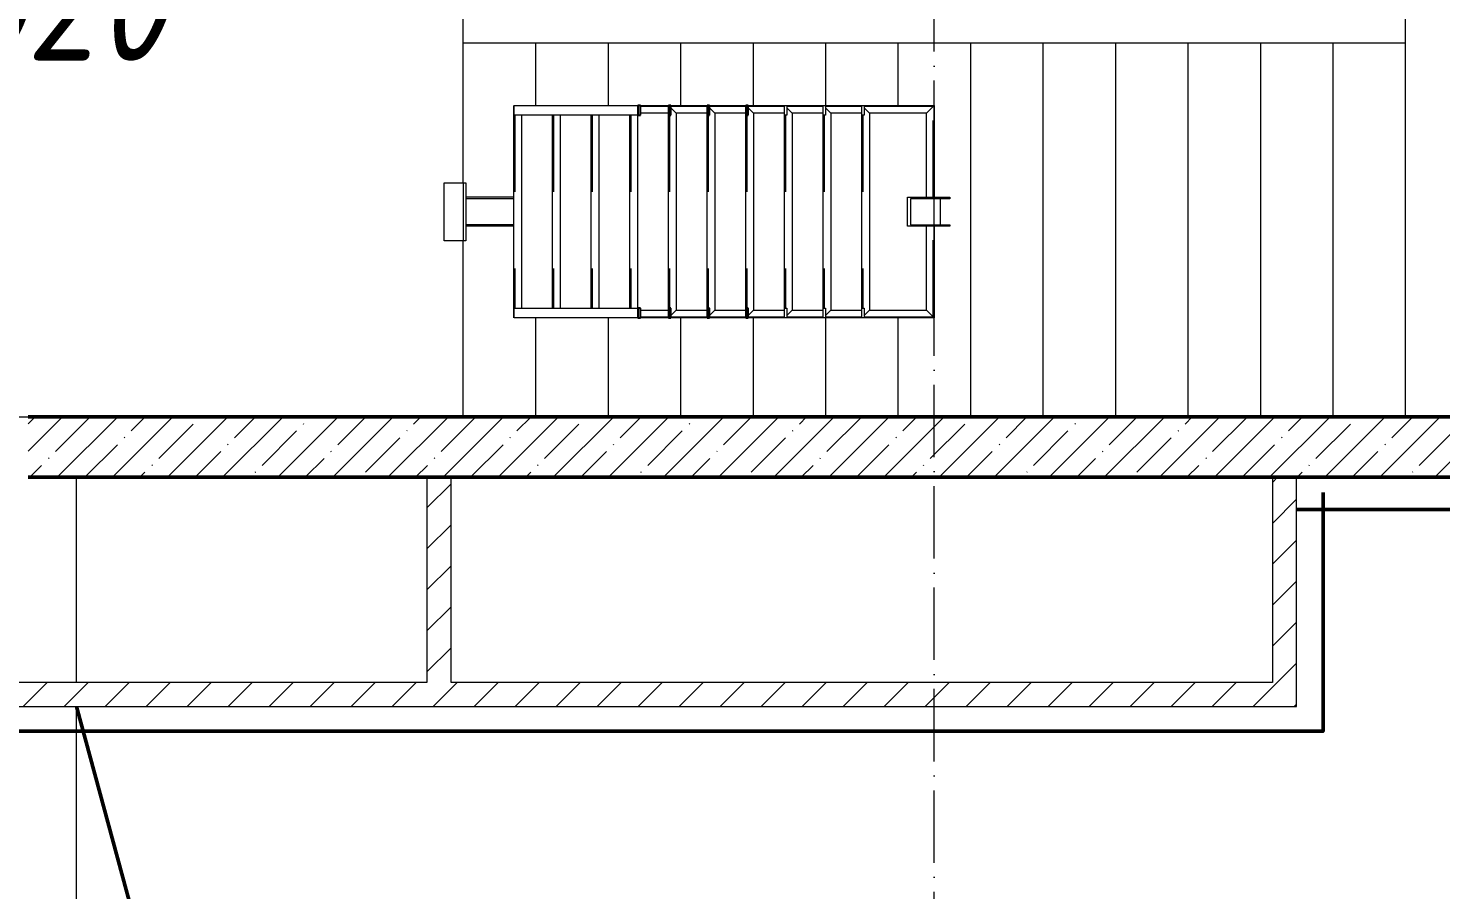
# Model space of a CAD drawing. Header units: millimetres. Extents: x -213536 to 1564669, y -45299 to 942238.
# Drawn here: x 643471 to 649318, y 366353 to 369922 of the extents above; entities that cross this region are included whole.
import ezdxf

# ---------------------------------------------------------------- set-up
doc = ezdxf.new("R2010")
doc.units = ezdxf.units.MM
doc.linetypes.add('50_200_ШТРИХ_1Т_ш5_п1_п1_', pattern=[700, 500, -100, 0, -100])
doc.linetypes.add('Штрих', pattern=[635, 317.5, -317.5])
for name, color, linetype, lineweight in [('8.2)', 3, 'Continuous', 50), ('8.3)', 5, 'Continuous', 50), ('8.4)', 6, 'Continuous', 50), ('A-DETL-____-OTLN-1', 7, 'Continuous', 50), ('A-FLOR-____-OTLN', 7, 'Continuous', 9), ('A-GENM-____-HDLN', 7, 'Штрих', 9), ('A-GENM-____-MCUT', 7, 'Continuous', 25), ('A-GENM-____-OTLN', 7, 'Continuous', 9), ('A-WALL-____-MCUT-2', 7, 'Continuous', 50), ('A-WALL-____-PATT-1', 7, 'Continuous', 9), ('A-WALL-FNSH-MCUT-1', 7, 'Continuous', 9), ('S-GRID-____-OTLN-1', 7, '50_200_ШТРИХ_1Т_ш5_п1_п1_', 9), ('S-STRS-____-OTLN-1', 7, 'Continuous', 9), ('Марки помещений', 7, 'Continuous', 9)]:
    doc.layers.add(name, color=color, linetype=linetype, lineweight=lineweight)
doc.styles.add('ISOCPEUR_I_2', font='isocpeui.ttf', dxfattribs={"width": 0.85, "height": 2.3})
pattern_1 = [(45, (549721.47, 286281.11), (-84.85281, 84.85281), [])]

# ---------------------------------------------------------------- blocks, each defined once
blk = doc.blocks.new('ОМ_Труба_ГОСТ 8639-82 - ОМ_Труба_ГОСТ 8639-82-26350154-АР1_План отверстий 3 этажа в осях 1-64_Ю-ЯЯ')
at = {"layer": 'A-GENM-____-OTLN'}
for p, q in [((9439.1, 57971), (9439.1, 58091)), ((9439.1, 58091), (9614.1, 58091)), ((9614.1, 58085), (9451.2, 58085)), ((9451.2, 58085), (9451.2, 57977)), ((9574, 58085), (9574, 57977)), ((9614.1, 58091), (9614.1, 58085)), ((9614.1, 57971), (9439.1, 57971)), ((9451.2, 57977), (9614.1, 57977)), ((9614.1, 57977), (9614.1, 57971))]:
    blk.add_line(p, q, dxfattribs=at)
blk = doc.blocks.new('ОМ_Уголок_ГОСТ 8509-93 - ОМ_Уголок_ГОСТ 8509-93-26349651-АР1_План отверстий 3 этажа в осях 1-64_Ю-ЯЯ')
at = {"layer": 'A-GENM-____-HDLN'}
for p, q in [((4, -4), (380, -4)), ((500, -4), (876, -4))]:
    blk.add_line(p, q, dxfattribs=at)
at = {"layer": 'A-GENM-____-OTLN'}
for p, q in [((380, 0), (0, 0)), ((32, -32), (0, 0)), ((32, -32), (380, -32)), ((880, 0), (500, 0)), ((500, -32), (848, -32)), ((880, 0), (848, -32))]:
    blk.add_line(p, q, dxfattribs=at)
blk = doc.blocks.new('ОМ_Уголок_ГОСТ 8509-93 - ОМ_Уголок_ГОСТ 8509-93-V149-АР1_План отверстий 3 этажа в осях 1-64_Ю-ЯЯ')
at = {"layer": 'A-GENM-____-HDLN'}
blk.add_line((40, -4), (840, -4), dxfattribs=at)
at = {"layer": 'A-GENM-____-OTLN'}
for p, q in [((32, -32), (10, -10)), ((32, -32), (848, -32)), ((840, 0), (40, 0)), ((870, -10), (848, -32))]:
    blk.add_line(p, q, dxfattribs=at)
blk = doc.blocks.new('ОМ_Уголок_ГОСТ 8509-93 - ОМ_Уголок_ГОСТ 8509-93-19082047-АР1_План отверстий 3 этажа в осях 1-64_Ю-ЯЯ')
at = {"layer": 'A-GENM-____-HDLN'}
blk.add_line((10, -4), (296, -4), dxfattribs=at)
at = {"layer": 'A-GENM-____-OTLN'}
for p, q in [((300, 0), (10, 0)), ((32, -32), (10, -10)), ((32, -32), (268, -32)), ((300, 0), (268, -32))]:
    blk.add_line(p, q, dxfattribs=at)
blk = doc.blocks.new('ОМ_Уголок_ГОСТ 8509-93 - ОМ_Уголок_ГОСТ 8509-93-V150-АР1_План отверстий 3 этажа в осях 1-64_Ю-ЯЯ')
at = {"layer": 'A-GENM-____-HDLN'}
blk.add_line((4, -4), (290, -4), dxfattribs=at)
at = {"layer": 'A-GENM-____-OTLN'}
for p, q in [((290, 0), (0, 0)), ((32, -32), (0, 0)), ((32, -32), (268, -32)), ((290, -10), (268, -32))]:
    blk.add_line(p, q, dxfattribs=at)
blk = doc.blocks.new('ОМ_Уголок_ГОСТ 8509-93 - ОМ_Уголок_ГОСТ 8509-93-V151-АР1_План отверстий 3 этажа в осях 1-64_Ю-ЯЯ')
at = {"layer": 'A-GENM-____-HDLN'}
blk.add_line((10, -4), (160, -4), dxfattribs=at)
at = {"layer": 'A-GENM-____-OTLN'}
for p, q in [((160, 0), (10, 0)), ((32, -32), (10, -10)), ((32, -32), (160, -32))]:
    blk.add_line(p, q, dxfattribs=at)
blk = doc.blocks.new('ОМ_Уголок_ГОСТ 8509-93 - ОМ_Уголок_ГОСТ 8509-93-V152-АР1_План отверстий 3 этажа в осях 1-64_Ю-ЯЯ')
at = {"layer": 'A-GENM-____-HDLN'}
blk.add_line((140, -4), (290, -4), dxfattribs=at)
at = {"layer": 'A-GENM-____-OTLN'}
for p, q in [((290, 0), (140, 0)), ((140, -32), (268, -32)), ((290, -10), (268, -32))]:
    blk.add_line(p, q, dxfattribs=at)
blk = doc.blocks.new('ОМ_Уголок_ГОСТ 8509-93 - ОМ_Уголок_ГОСТ 8509-93-V153-АР1_План отверстий 3 этажа в осях 1-64_Ю-ЯЯ')
at = {"layer": 'A-GENM-____-HDLN'}
blk.add_line((40, -4), (840, -4), dxfattribs=at)
at = {"layer": 'A-GENM-____-OTLN'}
for p, q in [((840, 0), (40, 0)), ((40, -32), (840, -32))]:
    blk.add_line(p, q, dxfattribs=at)
blk = doc.blocks.new('ОМ_Уголок_ГОСТ 8509-93 - ОМ_Уголок_ГОСТ 8509-93-V154-АР1_План отверстий 3 этажа в осях 1-64_Ю-ЯЯ')
at = {"layer": 'A-GENM-____-HDLN'}
blk.add_line((44.3, -4), (160, -4), dxfattribs=at)
at = {"layer": 'A-GENM-____-OTLN'}
for p, q in [((160, 0), (44.3, 0)), ((44.3, -32), (160, -32))]:
    blk.add_line(p, q, dxfattribs=at)
blk = doc.blocks.new('ОМ_Уголок_ГОСТ 8509-93 - ОМ_Уголок_ГОСТ 8509-93-V155-АР1_План отверстий 3 этажа в осях 1-64_Ю-ЯЯ')
at = {"layer": 'A-GENM-____-HDLN'}
blk.add_line((140, -4), (255.7, -4), dxfattribs=at)
at = {"layer": 'A-GENM-____-OTLN'}
for p, q in [((255.7, 0), (140, 0)), ((140, -32), (255.7, -32))]:
    blk.add_line(p, q, dxfattribs=at)
blk = doc.blocks.new('ОМ_Уголок_ГОСТ 8509-93 - ОМ_Уголок_ГОСТ 8509-93-V156-АР1_План отверстий 3 этажа в осях 1-64_Ю-ЯЯ')
at = {"layer": 'A-GENM-____-HDLN'}
blk.add_line((40, -4), (840, -4), dxfattribs=at)
at = {"layer": 'A-GENM-____-OTLN'}
for p, q in [((880, 0), (0, 0)), ((1.3, -1.3), (0, 0)), ((40, -32), (840, -32)), ((880, 0), (878.7, -1.3))]:
    blk.add_line(p, q, dxfattribs=at)
blk = doc.blocks.new('ОМ_Труба_ГОСТ 8639-82 - ОМ_Труба_ГОСТ 8639-82-26527904-АР1_План отверстий 3 этажа в осях 1-64_Ю-ЯЯ')
at = {"layer": 'A-GENM-____-HDLN'}
for p, q in [((7810, 58085), (7611.5, 58085)), ((7810, 57977), (7611.5, 57977))]:
    blk.add_line(p, q, dxfattribs=at)
at = {"layer": 'A-GENM-____-OTLN'}
for p, q in [((7810, 58091), (7611.5, 58091)), ((7810, 57971), (7611.5, 57971))]:
    blk.add_line(p, q, dxfattribs=at)
blk = doc.blocks.new('ОМ_Уголок_ГОСТ 8510-86 - ОМ_Уголок_ГОСТ 8510-86-19082066-АР1_План отверстий 3 этажа в осях 1-64_Ю-ЯЯ')
at = {"layer": 'A-GENM-____-OTLN'}
for p, q in [((0, 0), (0, -90)), ((240, 0), (0, 0)), ((0, -10), (240, -10)), ((240, -90), (240, 0)), ((0, -90), (240, -90))]:
    blk.add_line(p, q, dxfattribs=at)
blk = doc.blocks.new('ОМ_Полоса_Трапеция прямоугольная_Прокат_ГОСТ 103-2006 - ОМ_Полоса_Трапеция прямоугольная_Прокат_ГОСТ 103-2006-19082130-АР1_План отверстий 3 этажа в осях 1-64_Ю-ЯЯ')
at = {"layer": 'A-GENM-____-OTLN'}
for p, q in [((9250, 58471), (9260, 58471)), ((9250, 58431), (9250, 58471)), ((9260, 58471), (9260, 58431)), ((9260, 58431), (9250, 58431))]:
    blk.add_line(p, q, dxfattribs=at)
blk = doc.blocks.new('ОМ_Полоса_Трапеция прямоугольная_Прокат_ГОСТ 103-2006 - ОМ_Полоса_Трапеция прямоугольная_Прокат_ГОСТ 103-2006-V157-АР1_План отверстий 3 этажа в осях 1-64_Ю-ЯЯ')
at = {"layer": 'A-GENM-____-MCUT'}
for p, q in [((8780, 58471), (8770, 58471)), ((8770, 58471), (8770, 58431)), ((8780, 58431), (8780, 58471)), ((8770, 58431), (8780, 58431))]:
    blk.add_line(p, q, dxfattribs=at)
blk = doc.blocks.new('ОМ_Полоса_Трапеция прямоугольная_Прокат_ГОСТ 103-2006 - ОМ_Полоса_Трапеция прямоугольная_Прокат_ГОСТ 103-2006-V158-АР1_План отверстий 3 этажа в осях 1-64_Ю-ЯЯ')
at = {"layer": 'A-GENM-____-MCUT'}
for p, q in [((8620, 58471), (8610, 58471)), ((8610, 58471), (8610, 58431)), ((8620, 58431), (8620, 58471)), ((8610, 58431), (8620, 58431))]:
    blk.add_line(p, q, dxfattribs=at)
blk = doc.blocks.new('ОМ_Полоса_Трапеция прямоугольная_Прокат_ГОСТ 103-2006 - ОМ_Полоса_Трапеция прямоугольная_Прокат_ГОСТ 103-2006-V159-АР1_План отверстий 3 этажа в осях 1-64_Ю-ЯЯ')
at = {"layer": 'A-GENM-____-MCUT'}
for p, q in [((8460, 58471), (8450, 58471)), ((8450, 58471), (8450, 58431)), ((8460, 58431), (8460, 58471)), ((8450, 58431), (8460, 58431))]:
    blk.add_line(p, q, dxfattribs=at)
blk = doc.blocks.new('ОМ_Полоса_Прокат_ГОСТ 103-2006 - ОМ_Полоса_Прокат_ГОСТ 103-2006-20723456-АР1_План отверстий 3 этажа в осях 1-64_Ю-ЯЯ')
at = {"layer": 'A-GENM-____-MCUT'}
for p, q in [((8334.3, 58471), (8322.8, 58471)), ((8322.8, 58471), (8322.8, 58431)), ((8334.3, 58431), (8334.3, 58471)), ((8322.8, 58431), (8334.3, 58431))]:
    blk.add_line(p, q, dxfattribs=at)
at = {"layer": 'A-GENM-____-OTLN'}
for p, q in [((7811.3, 58431), (7811.3, 58471)), ((7811.3, 58471), (8322.8, 58471)), ((8322.8, 58431), (7811.3, 58431))]:
    blk.add_line(p, q, dxfattribs=at)
blk = doc.blocks.new('ОМ_Полоса_Трапеция прямоугольная_Прокат_ГОСТ 103-2006 - ОМ_Полоса_Трапеция прямоугольная_Прокат_ГОСТ 103-2006-19082170-АР1_План отверстий 3 этажа в осях 1-64_Ю-ЯЯ')
at = {"layer": 'A-GENM-____-OTLN'}
for p, q in [((9250, 57631), (9260, 57631)), ((9250, 57591), (9250, 57631)), ((9260, 57591), (9250, 57591)), ((9260, 57631), (9260, 57591))]:
    blk.add_line(p, q, dxfattribs=at)
blk = doc.blocks.new('ОМ_Полоса_Трапеция прямоугольная_Прокат_ГОСТ 103-2006 - ОМ_Полоса_Трапеция прямоугольная_Прокат_ГОСТ 103-2006-V160-АР1_План отверстий 3 этажа в осях 1-64_Ю-ЯЯ')
at = {"layer": 'A-GENM-____-MCUT'}
for p, q in [((8780, 57631), (8770, 57631)), ((8770, 57631), (8770, 57591)), ((8770, 57591), (8780, 57591)), ((8780, 57591), (8780, 57631))]:
    blk.add_line(p, q, dxfattribs=at)
blk = doc.blocks.new('ОМ_Полоса_Трапеция прямоугольная_Прокат_ГОСТ 103-2006 - ОМ_Полоса_Трапеция прямоугольная_Прокат_ГОСТ 103-2006-V161-АР1_План отверстий 3 этажа в осях 1-64_Ю-ЯЯ')
at = {"layer": 'A-GENM-____-MCUT'}
for p, q in [((8620, 57631), (8610, 57631)), ((8610, 57631), (8610, 57591)), ((8610, 57591), (8620, 57591)), ((8620, 57591), (8620, 57631))]:
    blk.add_line(p, q, dxfattribs=at)
blk = doc.blocks.new('ОМ_Полоса_Трапеция прямоугольная_Прокат_ГОСТ 103-2006 - ОМ_Полоса_Трапеция прямоугольная_Прокат_ГОСТ 103-2006-V162-АР1_План отверстий 3 этажа в осях 1-64_Ю-ЯЯ')
at = {"layer": 'A-GENM-____-MCUT'}
for p, q in [((8460, 57631), (8450, 57631)), ((8450, 57631), (8450, 57591)), ((8450, 57591), (8460, 57591)), ((8460, 57591), (8460, 57631))]:
    blk.add_line(p, q, dxfattribs=at)
blk = doc.blocks.new('ОМ_Полоса_Прокат_ГОСТ 103-2006 - ОМ_Полоса_Прокат_ГОСТ 103-2006-20723498-АР1_План отверстий 3 этажа в осях 1-64_Ю-ЯЯ')
at = {"layer": 'A-GENM-____-MCUT'}
for p, q in [((8334.3, 57631), (8322.8, 57631)), ((8322.8, 57631), (8322.8, 57591)), ((8322.8, 57591), (8334.3, 57591)), ((8334.3, 57591), (8334.3, 57631))]:
    blk.add_line(p, q, dxfattribs=at)
at = {"layer": 'A-GENM-____-OTLN'}
for p, q in [((7811.3, 57591), (7811.3, 57631)), ((7811.3, 57631), (8322.8, 57631)), ((8322.8, 57591), (7811.3, 57591))]:
    blk.add_line(p, q, dxfattribs=at)

msp = doc.modelspace()

# ---------------------------------------------------------------- hatches: boundary and pattern name
at = {"layer": 'A-WALL-____-PATT-1'}
h = msp.add_hatch(dxfattribs=at)
h.set_pattern_fill('FP_12', color=256, style=0, pattern_type=2)
h.set_pattern_definition([(45, (549721.47, 286281.11), (-114.04925, 114.04925), []), (45, (549835.52, 286281.11), (-114.04925, 114.04925), [201.612, -40.322, 3.353, -36.97])])
h.paths.add_polyline_path([(650471.5, 368062.2), (650471.5, 368312.2), (643471.5, 368312.2), (643471.5, 368062.2), (648685.4, 368062.2)], flags=0)
h = msp.add_hatch(dxfattribs=at)
h.set_pattern_fill('FP_7', color=256, style=0, pattern_type=2)
h.set_pattern_definition(pattern_1)
h.paths.add_polyline_path([(645221.5, 367212.2), (645221.5, 368062.2), (645121.5, 368062.2), (645121.5, 367212.2), (645150.5, 367212.2)], flags=0)
h = msp.add_hatch(dxfattribs=at)
h.set_pattern_fill('FP_7', color=256, style=0, pattern_type=2)
h.set_pattern_definition(pattern_1)
h.paths.add_polyline_path([(648621.5, 367212.2), (648721.5, 367212.2), (648721.5, 368062.2), (648621.5, 368062.2)], flags=0)
h = msp.add_hatch(dxfattribs=at)
h.set_pattern_fill('FP_7', color=256, style=0, pattern_type=2)
h.set_pattern_definition(pattern_1)
h.paths.add_polyline_path([(642171.5, 367112.2), (643671.5, 367112.2), (643671.5, 367212.2), (642171.5, 367212.2), (642171.5, 367123.3)], flags=0)
h = msp.add_hatch(dxfattribs=at)
h.set_pattern_fill('FP_7', color=256, style=0, pattern_type=2)
h.set_pattern_definition(pattern_1)
h.paths.add_polyline_path([(648721.5, 367112.2), (648721.5, 367212.2), (643671.5, 367212.2), (643671.5, 367112.2), (648685.4, 367112.2)], flags=0)

# ---------------------------------------------------------------- linework, layer by layer
at = {"layer": '8.2)', "lineweight": 50}
msp.add_lwpolyline([(648721.5, 367929.2), (650471.5, 367929.2)], dxfattribs=at)
at = {"layer": '8.3)', "lineweight": 50}
msp.add_lwpolyline([(641918.9, 371639.6), (641918.9, 367010.2), (648831.2, 367010.2), (648831.2, 367998.7)], dxfattribs=at)
at = {"layer": '8.4)', "lineweight": 50}
for points in [[(641918.9, 371639.6), (641918.9, 367010.2), (648831.2, 367010.2), (648831.2, 367998.7)], [(648721.5, 367929.2), (650471.5, 367929.2)]]:
    msp.add_lwpolyline(points, dxfattribs=at)
at = {"layer": 'A-DETL-____-OTLN-1'}
msp.add_line((643671.5, 367112.2), (650471.5, 341962.2), dxfattribs=at)
at = {"layer": 'A-FLOR-____-OTLN'}
for p, q in [((645271.5, 369282.2), (645271.5, 371712.2)), ((645271.5, 368312.2), (645271.5, 369042.2)), ((643671.5, 367212.2), (643671.5, 368062.2)), ((643671.5, 365862.2), (643671.5, 367112.2))]:
    msp.add_line(p, q, dxfattribs=at)
at = {"layer": 'A-WALL-____-MCUT-2'}
for p, q in [((650471.5, 368312.2), (643471.5, 368312.2)), ((643471.5, 368062.2), (650471.5, 368062.2))]:
    msp.add_line(p, q, dxfattribs=at)
at = {"layer": 'A-WALL-FNSH-MCUT-1'}
for p, q in [((645121.5, 368062.2), (645121.5, 367212.2)), ((645221.5, 367212.2), (645221.5, 368062.2)), ((648621.5, 368062.2), (648621.5, 367212.2)), ((648721.5, 368062.2), (648621.5, 368062.2)), ((648721.5, 367112.2), (648721.5, 368062.2)), ((645121.5, 367212.2), (643071.5, 367212.2)), ((648621.5, 367212.2), (645221.5, 367212.2)), ((642171.5, 367112.2), (648721.5, 367112.2))]:
    msp.add_line(p, q, dxfattribs=at)
at = {"layer": 'S-GRID-____-OTLN-1', "color": 251, "ltscale": 0.6, "true_color": 0x636466}
for p, q in [((647221.5, 335797.8), (647221.5, 377174)), ((545052.7, 368312.2), (653795.9, 368312.2))]:
    msp.add_line(p, q, dxfattribs=at)
at = {"layer": 'S-STRS-____-OTLN-1'}
for p, q in [((649171.5, 370162.2), (649171.5, 369862.2)), ((645271.5, 369862.2), (645571.5, 369862.2)), ((645571.5, 369862.2), (645871.5, 369862.2)), ((645571.5, 369862.2), (645571.5, 369602.2)), ((645571.5, 369862.2), (645571.5, 369602.2)), ((645871.5, 369862.2), (646171.5, 369862.2)), ((645871.5, 369862.2), (645871.5, 369602.2)), ((645871.5, 369862.2), (645871.5, 369602.2)), ((646171.5, 369862.2), (646471.5, 369862.2)), ((646171.5, 369862.2), (646171.5, 369602.2)), ((646171.5, 369862.2), (646171.5, 369602.2)), ((646471.5, 369862.2), (646771.5, 369862.2)), ((646471.5, 369862.2), (646471.5, 369602.2)), ((646471.5, 369862.2), (646471.5, 369602.2)), ((646771.5, 369862.2), (647071.5, 369862.2)), ((646771.5, 369862.2), (646771.5, 369602.2)), ((646771.5, 369862.2), (646771.5, 369602.2)), ((647071.5, 369862.2), (647371.5, 369862.2)), ((647071.5, 369862.2), (647071.5, 369602.2)), ((647071.5, 369862.2), (647071.5, 369602.2)), ((647371.5, 369862.2), (647671.5, 369862.2)), ((647371.5, 369862.2), (647371.5, 368312.2)), ((647371.5, 369862.2), (647371.5, 368312.2)), ((647671.5, 369862.2), (647971.5, 369862.2)), ((647671.5, 369862.2), (647671.5, 368312.2)), ((647671.5, 369862.2), (647671.5, 368312.2)), ((647971.5, 369862.2), (648271.5, 369862.2)), ((647971.5, 369862.2), (647971.5, 368312.2)), ((647971.5, 369862.2), (647971.5, 368312.2)), ((648271.5, 369862.2), (648571.5, 369862.2)), ((648271.5, 369862.2), (648271.5, 368312.2)), ((648271.5, 369862.2), (648271.5, 368312.2)), ((648571.5, 369862.2), (648871.5, 369862.2)), ((648571.5, 369862.2), (648571.5, 368312.2)), ((648571.5, 369862.2), (648571.5, 368312.2)), ((648871.5, 369862.2), (649171.5, 369862.2)), ((648871.5, 369862.2), (648871.5, 368312.2)), ((648871.5, 369862.2), (648871.5, 368312.2)), ((649171.5, 369862.2), (649171.5, 368312.2)), ((649171.5, 369862.2), (649171.5, 368312.2)), ((645571.5, 368722.2), (645571.5, 368312.2)), ((645571.5, 368722.2), (645571.5, 368312.2)), ((645871.5, 368722.2), (645871.5, 368312.2)), ((645871.5, 368722.2), (645871.5, 368312.2)), ((646171.5, 368722.2), (646171.5, 368312.2)), ((646171.5, 368722.2), (646171.5, 368312.2)), ((646471.5, 368722.2), (646471.5, 368312.2)), ((646471.5, 368722.2), (646471.5, 368312.2)), ((646771.5, 368722.2), (646771.5, 368312.2)), ((646771.5, 368722.2), (646771.5, 368312.2)), ((647071.5, 368722.2), (647071.5, 368312.2)), ((647071.5, 368722.2), (647071.5, 368312.2))]:
    msp.add_line(p, q, dxfattribs=at)

# ---------------------------------------------------------------- block references
at = {"layer": 'A-GENM-____-OTLN', "extrusion": (0, 0, -1)}
for name, p, rotation in [('ОМ_Уголок_ГОСТ 8509-93 - ОМ_Уголок_ГОСТ 8509-93-V156-АР1_План отверстий 3 этажа в осях 1-64_Ю-ЯЯ', (-645481.5, 369602.2), 269.9999999999989), ('ОМ_Уголок_ГОСТ 8509-93 - ОМ_Уголок_ГОСТ 8509-93-V149-АР1_План отверстий 3 этажа в осях 1-64_Ю-ЯЯ', (-646121.5, 369602.2), 269.9999999999989), ('ОМ_Уголок_ГОСТ 8509-93 - ОМ_Уголок_ГОСТ 8509-93-V149-АР1_План отверстий 3 этажа в осях 1-64_Ю-ЯЯ', (-646281.5, 369602.2), 269.9999999999989), ('ОМ_Уголок_ГОСТ 8509-93 - ОМ_Уголок_ГОСТ 8509-93-V149-АР1_План отверстий 3 этажа в осях 1-64_Ю-ЯЯ', (-646441.5, 369602.2), 269.9999999999989), ('ОМ_Уголок_ГОСТ 8509-93 - ОМ_Уголок_ГОСТ 8509-93-V149-АР1_План отверстий 3 этажа в осях 1-64_Ю-ЯЯ', (-646601.5, 369602.2), 269.9999999999989), ('ОМ_Уголок_ГОСТ 8509-93 - ОМ_Уголок_ГОСТ 8509-93-V149-АР1_План отверстий 3 этажа в осях 1-64_Ю-ЯЯ', (-646761.5, 369602.2), 269.9999999999989), ('ОМ_Уголок_ГОСТ 8509-93 - ОМ_Уголок_ГОСТ 8509-93-V149-АР1_План отверстий 3 этажа в осях 1-64_Ю-ЯЯ', (-646921.5, 369602.2), 269.9999999999989), ('ОМ_Уголок_ГОСТ 8509-93 - ОМ_Уголок_ГОСТ 8509-93-26349651-АР1_План отверстий 3 этажа в осях 1-64_Ю-ЯЯ', (-647221.5, 368722.2), 89.99999999999908), ('ОМ_Уголок_ГОСТ 8509-93 - ОМ_Уголок_ГОСТ 8509-93-V153-АР1_План отверстий 3 этажа в осях 1-64_Ю-ЯЯ', (-645641.5, 369602.2), 269.9999999999989), ('ОМ_Уголок_ГОСТ 8509-93 - ОМ_Уголок_ГОСТ 8509-93-V153-АР1_План отверстий 3 этажа в осях 1-64_Ю-ЯЯ', (-645801.5, 369602.2), 269.9999999999989), ('ОМ_Уголок_ГОСТ 8509-93 - ОМ_Уголок_ГОСТ 8509-93-V153-АР1_План отверстий 3 этажа в осях 1-64_Ю-ЯЯ', (-645961.5, 369602.2), 269.9999999999989), ('ОМ_Уголок_ГОСТ 8510-86 - ОМ_Уголок_ГОСТ 8510-86-19082066-АР1_План отверстий 3 этажа в осях 1-64_Ю-ЯЯ', (-645283, 369042.2), 89.99999999999918), ('ОМ_Уголок_ГОСТ 8509-93 - ОМ_Уголок_ГОСТ 8509-93-V154-АР1_План отверстий 3 этажа в осях 1-64_Ю-ЯЯ', (-645961.5, 368722.2), 180), ('ОМ_Уголок_ГОСТ 8509-93 - ОМ_Уголок_ГОСТ 8509-93-V151-АР1_План отверстий 3 этажа в осях 1-64_Ю-ЯЯ', (-646121.5, 368722.2), 180), ('ОМ_Уголок_ГОСТ 8509-93 - ОМ_Уголок_ГОСТ 8509-93-V151-АР1_План отверстий 3 этажа в осях 1-64_Ю-ЯЯ', (-646281.5, 368722.2), 180), ('ОМ_Уголок_ГОСТ 8509-93 - ОМ_Уголок_ГОСТ 8509-93-V151-АР1_План отверстий 3 этажа в осях 1-64_Ю-ЯЯ', (-646441.5, 368722.2), 180), ('ОМ_Уголок_ГОСТ 8509-93 - ОМ_Уголок_ГОСТ 8509-93-V151-АР1_План отверстий 3 этажа в осях 1-64_Ю-ЯЯ', (-646601.5, 368722.2), 180), ('ОМ_Уголок_ГОСТ 8509-93 - ОМ_Уголок_ГОСТ 8509-93-V151-АР1_План отверстий 3 этажа в осях 1-64_Ю-ЯЯ', (-646761.5, 368722.2), 180), ('ОМ_Уголок_ГОСТ 8509-93 - ОМ_Уголок_ГОСТ 8509-93-19082047-АР1_План отверстий 3 этажа в осях 1-64_Ю-ЯЯ', (-646921.5, 368722.2), 180)]:
    msp.add_blockref(name, p, dxfattribs=dict(at, rotation=rotation))
at = {"layer": 'A-GENM-____-OTLN'}
for name, p in [('ОМ_Полоса_Прокат_ГОСТ 103-2006 - ОМ_Полоса_Прокат_ГОСТ 103-2006-20723456-АР1_План отверстий 3 этажа в осях 1-64_Ю-ЯЯ', (637671.5, 311131.1)), ('ОМ_Полоса_Трапеция прямоугольная_Прокат_ГОСТ 103-2006 - ОМ_Полоса_Трапеция прямоугольная_Прокат_ГОСТ 103-2006-V159-АР1_План отверстий 3 этажа в осях 1-64_Ю-ЯЯ', (637671.5, 311131.1)), ('ОМ_Полоса_Трапеция прямоугольная_Прокат_ГОСТ 103-2006 - ОМ_Полоса_Трапеция прямоугольная_Прокат_ГОСТ 103-2006-V158-АР1_План отверстий 3 этажа в осях 1-64_Ю-ЯЯ', (637671.5, 311131.1)), ('ОМ_Полоса_Трапеция прямоугольная_Прокат_ГОСТ 103-2006 - ОМ_Полоса_Трапеция прямоугольная_Прокат_ГОСТ 103-2006-V157-АР1_План отверстий 3 этажа в осях 1-64_Ю-ЯЯ', (637671.5, 311131.1)), ('ОМ_Полоса_Трапеция прямоугольная_Прокат_ГОСТ 103-2006 - ОМ_Полоса_Трапеция прямоугольная_Прокат_ГОСТ 103-2006-19082130-АР1_План отверстий 3 этажа в осях 1-64_Ю-ЯЯ', (637351.5, 311131.1)), ('ОМ_Полоса_Трапеция прямоугольная_Прокат_ГОСТ 103-2006 - ОМ_Полоса_Трапеция прямоугольная_Прокат_ГОСТ 103-2006-19082130-АР1_План отверстий 3 этажа в осях 1-64_Ю-ЯЯ', (637511.5, 311131.1)), ('ОМ_Полоса_Трапеция прямоугольная_Прокат_ГОСТ 103-2006 - ОМ_Полоса_Трапеция прямоугольная_Прокат_ГОСТ 103-2006-19082130-АР1_План отверстий 3 этажа в осях 1-64_Ю-ЯЯ', (637671.5, 311131.1)), ('ОМ_Труба_ГОСТ 8639-82 - ОМ_Труба_ГОСТ 8639-82-26527904-АР1_План отверстий 3 этажа в осях 1-64_Ю-ЯЯ', (637671.5, 311131.1)), ('ОМ_Труба_ГОСТ 8639-82 - ОМ_Труба_ГОСТ 8639-82-26350154-АР1_План отверстий 3 этажа в осях 1-64_Ю-ЯЯ', (637671.5, 311131.1)), ('ОМ_Полоса_Прокат_ГОСТ 103-2006 - ОМ_Полоса_Прокат_ГОСТ 103-2006-20723498-АР1_План отверстий 3 этажа в осях 1-64_Ю-ЯЯ', (637671.5, 311131.1)), ('ОМ_Полоса_Трапеция прямоугольная_Прокат_ГОСТ 103-2006 - ОМ_Полоса_Трапеция прямоугольная_Прокат_ГОСТ 103-2006-V162-АР1_План отверстий 3 этажа в осях 1-64_Ю-ЯЯ', (637671.5, 311131.1)), ('ОМ_Полоса_Трапеция прямоугольная_Прокат_ГОСТ 103-2006 - ОМ_Полоса_Трапеция прямоугольная_Прокат_ГОСТ 103-2006-V161-АР1_План отверстий 3 этажа в осях 1-64_Ю-ЯЯ', (637671.5, 311131.1)), ('ОМ_Полоса_Трапеция прямоугольная_Прокат_ГОСТ 103-2006 - ОМ_Полоса_Трапеция прямоугольная_Прокат_ГОСТ 103-2006-V160-АР1_План отверстий 3 этажа в осях 1-64_Ю-ЯЯ', (637671.5, 311131.1)), ('ОМ_Полоса_Трапеция прямоугольная_Прокат_ГОСТ 103-2006 - ОМ_Полоса_Трапеция прямоугольная_Прокат_ГОСТ 103-2006-19082170-АР1_План отверстий 3 этажа в осях 1-64_Ю-ЯЯ', (637351.5, 311131.1)), ('ОМ_Полоса_Трапеция прямоугольная_Прокат_ГОСТ 103-2006 - ОМ_Полоса_Трапеция прямоугольная_Прокат_ГОСТ 103-2006-19082170-АР1_План отверстий 3 этажа в осях 1-64_Ю-ЯЯ', (637511.5, 311131.1)), ('ОМ_Полоса_Трапеция прямоугольная_Прокат_ГОСТ 103-2006 - ОМ_Полоса_Трапеция прямоугольная_Прокат_ГОСТ 103-2006-19082170-АР1_План отверстий 3 этажа в осях 1-64_Ю-ЯЯ', (637671.5, 311131.1))]:
    msp.add_blockref(name, p, dxfattribs=at)
at = {"layer": 'A-GENM-____-OTLN', "extrusion": (0, 0, -1)}
for name, p in [('ОМ_Уголок_ГОСТ 8509-93 - ОМ_Уголок_ГОСТ 8509-93-V155-АР1_План отверстий 3 этажа в осях 1-64_Ю-ЯЯ', (-646261.5, 369602.2)), ('ОМ_Уголок_ГОСТ 8509-93 - ОМ_Уголок_ГОСТ 8509-93-V152-АР1_План отверстий 3 этажа в осях 1-64_Ю-ЯЯ', (-646421.5, 369602.2)), ('ОМ_Уголок_ГОСТ 8509-93 - ОМ_Уголок_ГОСТ 8509-93-V152-АР1_План отверстий 3 этажа в осях 1-64_Ю-ЯЯ', (-646581.5, 369602.2)), ('ОМ_Уголок_ГОСТ 8509-93 - ОМ_Уголок_ГОСТ 8509-93-V152-АР1_План отверстий 3 этажа в осях 1-64_Ю-ЯЯ', (-646741.5, 369602.2)), ('ОМ_Уголок_ГОСТ 8509-93 - ОМ_Уголок_ГОСТ 8509-93-V152-АР1_План отверстий 3 этажа в осях 1-64_Ю-ЯЯ', (-646901.5, 369602.2)), ('ОМ_Уголок_ГОСТ 8509-93 - ОМ_Уголок_ГОСТ 8509-93-V152-АР1_План отверстий 3 этажа в осях 1-64_Ю-ЯЯ', (-647061.5, 369602.2)), ('ОМ_Уголок_ГОСТ 8509-93 - ОМ_Уголок_ГОСТ 8509-93-V150-АР1_План отверстий 3 этажа в осях 1-64_Ю-ЯЯ', (-647221.5, 369602.2))]:
    msp.add_blockref(name, p, dxfattribs=at)

# ---------------------------------------------------------------- texts
at = {"layer": 'Марки помещений', "insert": (642744.6, 370287.9), "char_height": 500, "width": 785.654, "attachment_point": 1, "style": 'ISOCPEUR_I_2'}
msp.add_mtext('3.020', dxfattribs=at)

doc.saveas('drawing.dxf')
